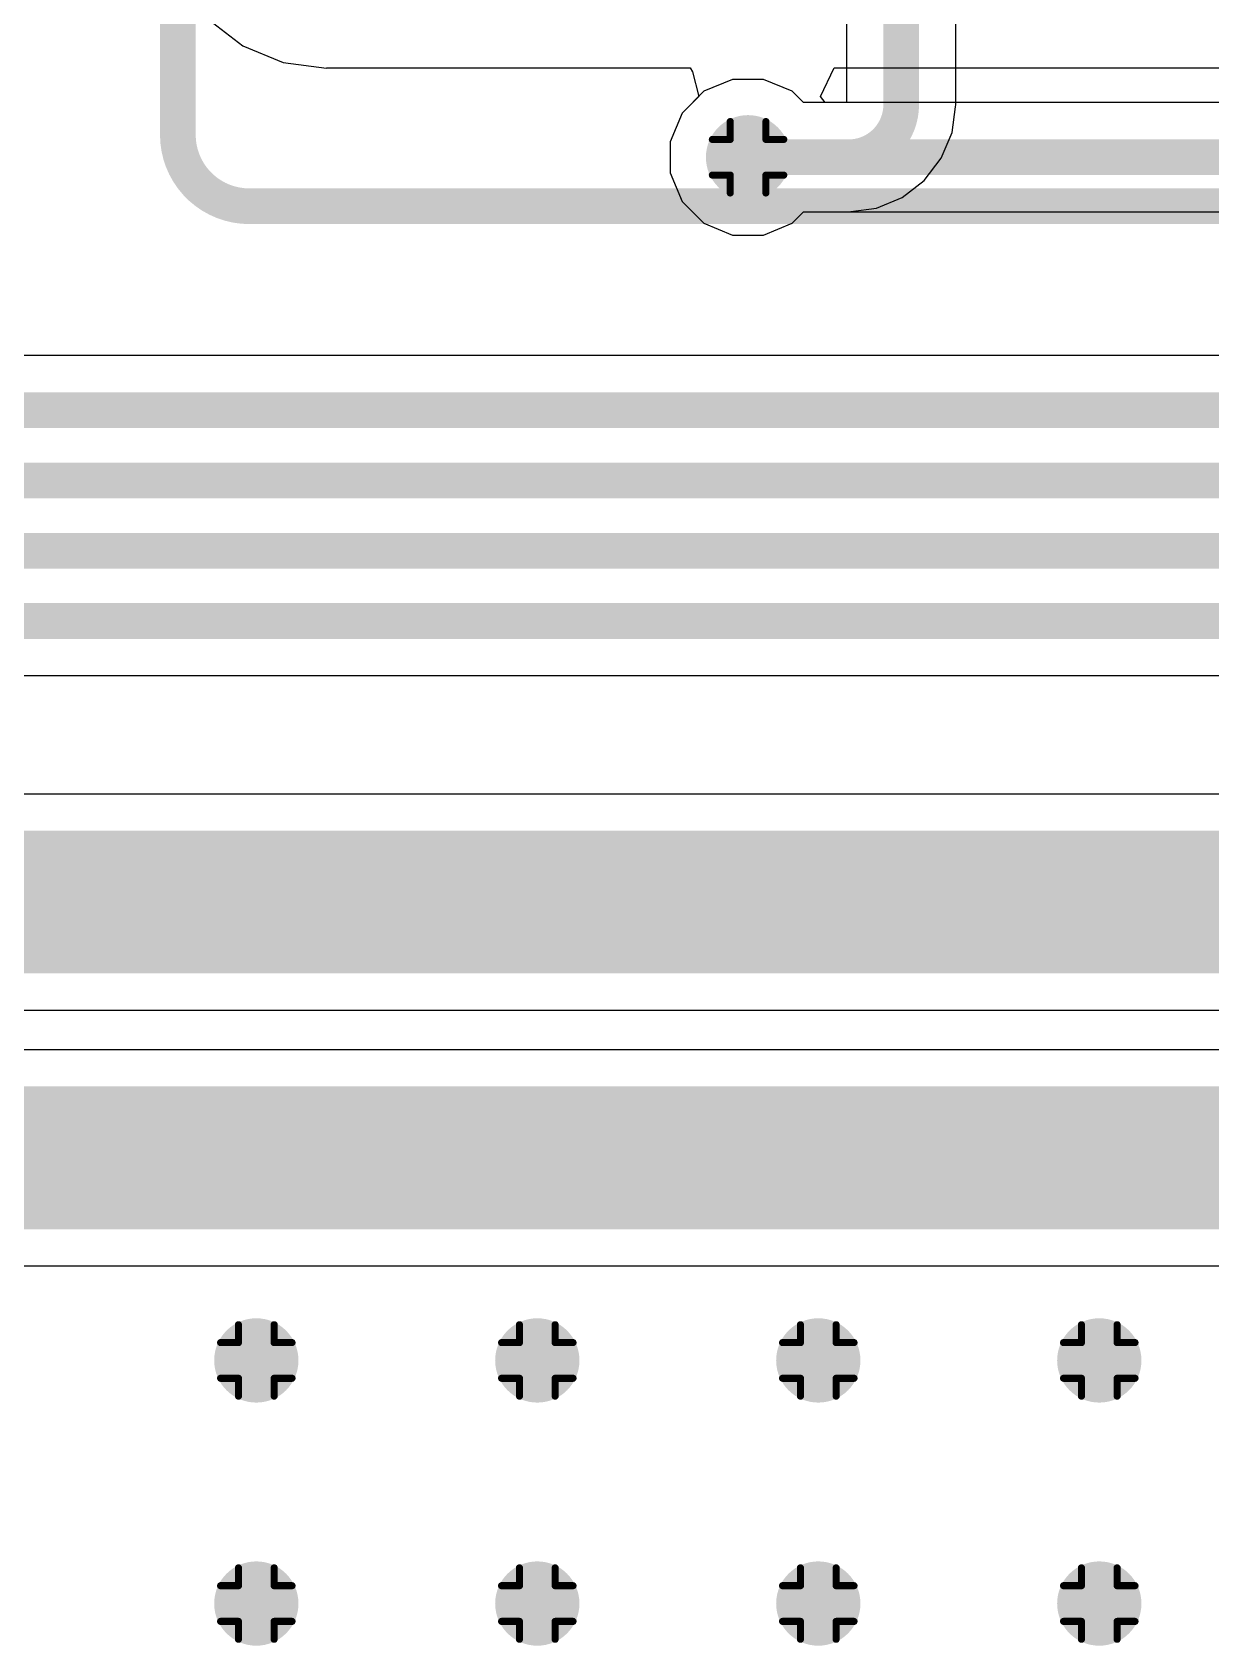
# Model space of a CAD drawing. Header units: inches. Extents: x -0.1 to 10.2, y 0 to 6.5.
# Drawn here: x 3.1065 to 3.4367, y 3.0003 to 3.4523 of the extents above; entities that cross this region are included whole.
import ezdxf

# ---------------------------------------------------------------- set-up
doc = ezdxf.new("R2010")
doc.units = ezdxf.units.IN
doc.header["$MEASUREMENT"] = 0
for name, color, linetype in [('Bottom Layer', 5, 'Continuous'), ('Drill Drawing', 1, 'Continuous'), ('Top Layer', 1, 'Continuous'), ('Top Overlay', 2, 'Continuous'), ('Via Holes', 16, 'Continuous')]:
    doc.layers.add(name, color=color, linetype=linetype)

msp = doc.modelspace()

# ---------------------------------------------------------------- hatches: boundary and pattern name
at = {"layer": 'Bottom Layer'}
h = msp.add_hatch(color=5, dxfattribs=at)
edge = h.paths.add_edge_path()
edge.add_arc((3.30709, 3.41732), 0.01181, 0, 360)
h = msp.add_hatch(color=5, dxfattribs=at)
edge = h.paths.add_edge_path()
edge.add_arc((3.16929, 3.08024), 0.01181, 0, 360)
h = msp.add_hatch(color=5, dxfattribs=at)
edge = h.paths.add_edge_path()
edge.add_arc((3.24803, 3.08024), 0.01181, 0, 360)
h = msp.add_hatch(color=5, dxfattribs=at)
edge = h.paths.add_edge_path()
edge.add_arc((3.32677, 3.08024), 0.01181, 0, 360)
h = msp.add_hatch(color=5, dxfattribs=at)
edge = h.paths.add_edge_path()
edge.add_arc((3.40551, 3.08024), 0.01181, 0, 360)
h = msp.add_hatch(color=5, dxfattribs=at)
edge = h.paths.add_edge_path()
edge.add_arc((3.16929, 3.01213), 0.01181, 0, 360)
h = msp.add_hatch(color=5, dxfattribs=at)
edge = h.paths.add_edge_path()
edge.add_arc((3.24803, 3.01213), 0.01181, 0, 360)
h = msp.add_hatch(color=5, dxfattribs=at)
edge = h.paths.add_edge_path()
edge.add_arc((3.32677, 3.01213), 0.01181, 0, 360)
h = msp.add_hatch(color=5, dxfattribs=at)
edge = h.paths.add_edge_path()
edge.add_arc((3.40551, 3.01213), 0.01181, 0, 360)
at = {"layer": 'Top Layer'}
h = msp.add_hatch(color=1, dxfattribs=at)
edge = h.paths.add_edge_path()
edge.add_arc((3.30709, 3.41732), 0.01181, 0, 360)
h = msp.add_hatch(color=1, dxfattribs=at)
edge = h.paths.add_edge_path()
edge.add_arc((3.16929, 3.08024), 0.01181, 0, 360)
h = msp.add_hatch(color=1, dxfattribs=at)
edge = h.paths.add_edge_path()
edge.add_arc((3.24803, 3.08024), 0.01181, 0, 360)
h = msp.add_hatch(color=1, dxfattribs=at)
edge = h.paths.add_edge_path()
edge.add_arc((3.32677, 3.08024), 0.01181, 0, 360)
h = msp.add_hatch(color=1, dxfattribs=at)
edge = h.paths.add_edge_path()
edge.add_arc((3.40551, 3.08024), 0.01181, 0, 360)
h = msp.add_hatch(color=1, dxfattribs=at)
edge = h.paths.add_edge_path()
edge.add_arc((3.16929, 3.01213), 0.01181, 0, 360)
h = msp.add_hatch(color=1, dxfattribs=at)
edge = h.paths.add_edge_path()
edge.add_arc((3.24803, 3.01213), 0.01181, 0, 360)
h = msp.add_hatch(color=1, dxfattribs=at)
edge = h.paths.add_edge_path()
edge.add_arc((3.32677, 3.01213), 0.01181, 0, 360)
h = msp.add_hatch(color=1, dxfattribs=at)
edge = h.paths.add_edge_path()
edge.add_arc((3.40551, 3.01213), 0.01181, 0, 360)
at = {"layer": 'Via Holes'}
h = msp.add_hatch(color=7, dxfattribs=at)
edge = h.paths.add_edge_path()
edge.add_arc((3.30709, 3.41732), 0.00591, 0, 360)
h = msp.add_hatch(color=7, dxfattribs=at)
edge = h.paths.add_edge_path()
edge.add_arc((3.16929, 3.08024), 0.00591, 0, 360)
h = msp.add_hatch(color=7, dxfattribs=at)
edge = h.paths.add_edge_path()
edge.add_arc((3.24803, 3.08024), 0.00591, 0, 360)
h = msp.add_hatch(color=7, dxfattribs=at)
edge = h.paths.add_edge_path()
edge.add_arc((3.32677, 3.08024), 0.00591, 0, 360)
h = msp.add_hatch(color=7, dxfattribs=at)
edge = h.paths.add_edge_path()
edge.add_arc((3.40551, 3.08024), 0.00591, 0, 360)
h = msp.add_hatch(color=7, dxfattribs=at)
edge = h.paths.add_edge_path()
edge.add_arc((3.16929, 3.01213), 0.00591, 0, 360)
h = msp.add_hatch(color=7, dxfattribs=at)
edge = h.paths.add_edge_path()
edge.add_arc((3.24803, 3.01213), 0.00591, 0, 360)
h = msp.add_hatch(color=7, dxfattribs=at)
edge = h.paths.add_edge_path()
edge.add_arc((3.32677, 3.01213), 0.00591, 0, 360)
h = msp.add_hatch(color=7, dxfattribs=at)
edge = h.paths.add_edge_path()
edge.add_arc((3.40551, 3.01213), 0.00591, 0, 360)

# ---------------------------------------------------------------- linework, layer by layer
at = {"layer": 'Bottom Layer'}
for p, q in [((3.36529, 3.43203), (3.36529, 3.7328)), ((3.33471, 3.48878), (3.33471, 3.43265)), ((3.29473, 3.43581), (3.2886, 3.42968)), ((3.30275, 3.43913), (3.29473, 3.43581)), ((3.31142, 3.43913), (3.30275, 3.43913)), ((3.31944, 3.43581), (3.31142, 3.43913)), ((3.32264, 3.43262), (3.31944, 3.43581)), ((3.33468, 3.43262), (3.32264, 3.43262)), ((3.33469, 3.43264), (3.33468, 3.43262)), ((3.33471, 3.43265), (3.33469, 3.43264)), ((3.36424, 3.42428), (3.36518, 3.43147)), ((3.36518, 3.43147), (3.36529, 3.43203)), ((3.2886, 3.42968), (3.28528, 3.42166)), ((3.36124, 3.41705), (3.36424, 3.42428)), ((3.28528, 3.42166), (3.28528, 3.41298)), ((3.28528, 3.41298), (3.2886, 3.40497)), ((3.35648, 3.41084), (3.36124, 3.41705)), ((3.35027, 3.40608), (3.35648, 3.41084)), ((3.2886, 3.40497), (3.29473, 3.39883)), ((3.34305, 3.40309), (3.35027, 3.40608)), ((3.31944, 3.39883), (3.32264, 3.40203)), ((3.32264, 3.40203), (3.33529, 3.40203)), ((3.33529, 3.40203), (3.33585, 3.40214)), ((3.33585, 3.40214), (3.34305, 3.40309)), ((3.29473, 3.39883), (3.30275, 3.39551)), ((3.30275, 3.39551), (3.31142, 3.39551)), ((3.31142, 3.39551), (3.31944, 3.39883)), ((4.25039, 3.23892), (2.97635, 3.23892)), ((2.97635, 3.1784), (4.25039, 3.1784)), ((4.54456, 3.16726), (1.15923, 3.16726)), ((1.15923, 3.10674), (4.54456, 3.10674))]:
    msp.add_line(p, q, dxfattribs=at)
for points in [[(3.35, 3.43203, 0.01, 0.01, 0), (3.35, 3.7328, 0.01, 0.01, 0)], [(3.35, 3.43203, 0.01, 0.01, -0.414214), (3.33529, 3.41732, 0.01, 0.01, 0)], [(3.30709, 3.41732, 0.01, 0.01, 0), (3.33529, 3.41732, 0.01, 0.01, 0)], [(3.0615, 3.20866, 0.04, 0.04, 0), (4.00638, 3.20866, 0.04, 0.04, 0)], [(1.15923, 3.137, 0.04, 0.04, 0), (4.54456, 3.137, 0.04, 0.04, 0)]]:
    msp.add_lwpolyline(points, format="xyseb", dxfattribs=at)
for points in [[(3.3475, 3.43203, 0.005, 0.005, 1), (3.3525, 3.43203, 0.005, 0.005, 1)], [(3.3475, 3.43203, 0.005, 0.005, 1), (3.3525, 3.43203, 0.005, 0.005, 1)], [(3.30459, 3.41732, 0.005, 0.005, 1), (3.30959, 3.41732, 0.005, 0.005, 1)], [(3.33279, 3.41732, 0.005, 0.005, 1), (3.33779, 3.41732, 0.005, 0.005, 1)], [(3.33279, 3.41732, 0.005, 0.005, 1), (3.33779, 3.41732, 0.005, 0.005, 1)]]:
    msp.add_lwpolyline(points, format="xyseb", close=True, dxfattribs=at)
at = {"layer": 'Drill Drawing'}
for points in [[(3.30209, 3.42232, 0.002, 0.002, 0), (3.30209, 3.42732, 0.002, 0.002, 0)], [(3.30209, 3.42732, 0.002, 0.002, 0), (3.31209, 3.42732, 0.002, 0.002, 0)], [(3.31209, 3.42232, 0.002, 0.002, 0), (3.31209, 3.42732, 0.002, 0.002, 0)], [(3.29709, 3.41232, 0.002, 0.002, 0), (3.29709, 3.42232, 0.002, 0.002, 0)], [(3.29709, 3.42232, 0.002, 0.002, 0), (3.30209, 3.42232, 0.002, 0.002, 0)], [(3.31209, 3.42232, 0.002, 0.002, 0), (3.31709, 3.42232, 0.002, 0.002, 0)], [(3.31709, 3.41232, 0.002, 0.002, 0), (3.31709, 3.42232, 0.002, 0.002, 0)], [(3.29709, 3.41232, 0.002, 0.002, 0), (3.30209, 3.41232, 0.002, 0.002, 0)], [(3.30209, 3.40732, 0.002, 0.002, 0), (3.30209, 3.41232, 0.002, 0.002, 0)], [(3.31209, 3.41232, 0.002, 0.002, 0), (3.31709, 3.41232, 0.002, 0.002, 0)], [(3.31209, 3.40732, 0.002, 0.002, 0), (3.31209, 3.41232, 0.002, 0.002, 0)], [(3.30209, 3.40732, 0.002, 0.002, 0), (3.31209, 3.40732, 0.002, 0.002, 0)], [(3.16429, 3.08524, 0.002, 0.002, 0), (3.16429, 3.09024, 0.002, 0.002, 0)], [(3.16429, 3.09024, 0.002, 0.002, 0), (3.17429, 3.09024, 0.002, 0.002, 0)], [(3.17429, 3.08524, 0.002, 0.002, 0), (3.17429, 3.09024, 0.002, 0.002, 0)], [(3.24303, 3.08524, 0.002, 0.002, 0), (3.24303, 3.09024, 0.002, 0.002, 0)], [(3.24303, 3.09024, 0.002, 0.002, 0), (3.25303, 3.09024, 0.002, 0.002, 0)], [(3.25303, 3.08524, 0.002, 0.002, 0), (3.25303, 3.09024, 0.002, 0.002, 0)], [(3.32177, 3.08524, 0.002, 0.002, 0), (3.32177, 3.09024, 0.002, 0.002, 0)], [(3.32177, 3.09024, 0.002, 0.002, 0), (3.33177, 3.09024, 0.002, 0.002, 0)], [(3.33177, 3.08524, 0.002, 0.002, 0), (3.33177, 3.09024, 0.002, 0.002, 0)], [(3.40051, 3.08524, 0.002, 0.002, 0), (3.40051, 3.09024, 0.002, 0.002, 0)], [(3.40051, 3.09024, 0.002, 0.002, 0), (3.41051, 3.09024, 0.002, 0.002, 0)], [(3.41051, 3.08524, 0.002, 0.002, 0), (3.41051, 3.09024, 0.002, 0.002, 0)], [(3.15929, 3.07524, 0.002, 0.002, 0), (3.15929, 3.08524, 0.002, 0.002, 0)], [(3.15929, 3.08524, 0.002, 0.002, 0), (3.16429, 3.08524, 0.002, 0.002, 0)], [(3.17429, 3.08524, 0.002, 0.002, 0), (3.17929, 3.08524, 0.002, 0.002, 0)], [(3.17929, 3.07524, 0.002, 0.002, 0), (3.17929, 3.08524, 0.002, 0.002, 0)], [(3.23803, 3.07524, 0.002, 0.002, 0), (3.23803, 3.08524, 0.002, 0.002, 0)], [(3.23803, 3.08524, 0.002, 0.002, 0), (3.24303, 3.08524, 0.002, 0.002, 0)], [(3.25303, 3.08524, 0.002, 0.002, 0), (3.25803, 3.08524, 0.002, 0.002, 0)], [(3.25803, 3.07524, 0.002, 0.002, 0), (3.25803, 3.08524, 0.002, 0.002, 0)], [(3.31677, 3.07524, 0.002, 0.002, 0), (3.31677, 3.08524, 0.002, 0.002, 0)], [(3.31677, 3.08524, 0.002, 0.002, 0), (3.32177, 3.08524, 0.002, 0.002, 0)], [(3.33177, 3.08524, 0.002, 0.002, 0), (3.33677, 3.08524, 0.002, 0.002, 0)], [(3.33677, 3.07524, 0.002, 0.002, 0), (3.33677, 3.08524, 0.002, 0.002, 0)], [(3.39551, 3.07524, 0.002, 0.002, 0), (3.39551, 3.08524, 0.002, 0.002, 0)], [(3.39551, 3.08524, 0.002, 0.002, 0), (3.40051, 3.08524, 0.002, 0.002, 0)], [(3.41051, 3.08524, 0.002, 0.002, 0), (3.41551, 3.08524, 0.002, 0.002, 0)], [(3.41551, 3.07524, 0.002, 0.002, 0), (3.41551, 3.08524, 0.002, 0.002, 0)], [(3.15929, 3.07524, 0.002, 0.002, 0), (3.16429, 3.07524, 0.002, 0.002, 0)], [(3.16429, 3.07024, 0.002, 0.002, 0), (3.16429, 3.07524, 0.002, 0.002, 0)], [(3.17429, 3.07524, 0.002, 0.002, 0), (3.17929, 3.07524, 0.002, 0.002, 0)], [(3.17429, 3.07024, 0.002, 0.002, 0), (3.17429, 3.07524, 0.002, 0.002, 0)], [(3.23803, 3.07524, 0.002, 0.002, 0), (3.24303, 3.07524, 0.002, 0.002, 0)], [(3.24303, 3.07024, 0.002, 0.002, 0), (3.24303, 3.07524, 0.002, 0.002, 0)], [(3.25303, 3.07524, 0.002, 0.002, 0), (3.25803, 3.07524, 0.002, 0.002, 0)], [(3.25303, 3.07024, 0.002, 0.002, 0), (3.25303, 3.07524, 0.002, 0.002, 0)], [(3.31677, 3.07524, 0.002, 0.002, 0), (3.32177, 3.07524, 0.002, 0.002, 0)], [(3.32177, 3.07024, 0.002, 0.002, 0), (3.32177, 3.07524, 0.002, 0.002, 0)], [(3.33177, 3.07524, 0.002, 0.002, 0), (3.33677, 3.07524, 0.002, 0.002, 0)], [(3.33177, 3.07024, 0.002, 0.002, 0), (3.33177, 3.07524, 0.002, 0.002, 0)], [(3.39551, 3.07524, 0.002, 0.002, 0), (3.40051, 3.07524, 0.002, 0.002, 0)], [(3.40051, 3.07024, 0.002, 0.002, 0), (3.40051, 3.07524, 0.002, 0.002, 0)], [(3.41051, 3.07524, 0.002, 0.002, 0), (3.41551, 3.07524, 0.002, 0.002, 0)], [(3.41051, 3.07024, 0.002, 0.002, 0), (3.41051, 3.07524, 0.002, 0.002, 0)], [(3.16429, 3.07024, 0.002, 0.002, 0), (3.17429, 3.07024, 0.002, 0.002, 0)], [(3.24303, 3.07024, 0.002, 0.002, 0), (3.25303, 3.07024, 0.002, 0.002, 0)], [(3.32177, 3.07024, 0.002, 0.002, 0), (3.33177, 3.07024, 0.002, 0.002, 0)], [(3.40051, 3.07024, 0.002, 0.002, 0), (3.41051, 3.07024, 0.002, 0.002, 0)], [(3.16429, 3.01713, 0.002, 0.002, 0), (3.16429, 3.02213, 0.002, 0.002, 0)], [(3.16429, 3.02213, 0.002, 0.002, 0), (3.17429, 3.02213, 0.002, 0.002, 0)], [(3.17429, 3.01713, 0.002, 0.002, 0), (3.17429, 3.02213, 0.002, 0.002, 0)], [(3.24303, 3.01713, 0.002, 0.002, 0), (3.24303, 3.02213, 0.002, 0.002, 0)], [(3.24303, 3.02213, 0.002, 0.002, 0), (3.25303, 3.02213, 0.002, 0.002, 0)], [(3.25303, 3.01713, 0.002, 0.002, 0), (3.25303, 3.02213, 0.002, 0.002, 0)], [(3.32177, 3.01713, 0.002, 0.002, 0), (3.32177, 3.02213, 0.002, 0.002, 0)], [(3.32177, 3.02213, 0.002, 0.002, 0), (3.33177, 3.02213, 0.002, 0.002, 0)], [(3.33177, 3.01713, 0.002, 0.002, 0), (3.33177, 3.02213, 0.002, 0.002, 0)], [(3.40051, 3.01713, 0.002, 0.002, 0), (3.40051, 3.02213, 0.002, 0.002, 0)], [(3.40051, 3.02213, 0.002, 0.002, 0), (3.41051, 3.02213, 0.002, 0.002, 0)], [(3.41051, 3.01713, 0.002, 0.002, 0), (3.41051, 3.02213, 0.002, 0.002, 0)], [(3.15929, 3.00713, 0.002, 0.002, 0), (3.15929, 3.01713, 0.002, 0.002, 0)], [(3.15929, 3.01713, 0.002, 0.002, 0), (3.16429, 3.01713, 0.002, 0.002, 0)], [(3.17429, 3.01713, 0.002, 0.002, 0), (3.17929, 3.01713, 0.002, 0.002, 0)], [(3.17929, 3.00713, 0.002, 0.002, 0), (3.17929, 3.01713, 0.002, 0.002, 0)], [(3.23803, 3.00713, 0.002, 0.002, 0), (3.23803, 3.01713, 0.002, 0.002, 0)], [(3.23803, 3.01713, 0.002, 0.002, 0), (3.24303, 3.01713, 0.002, 0.002, 0)], [(3.25303, 3.01713, 0.002, 0.002, 0), (3.25803, 3.01713, 0.002, 0.002, 0)], [(3.25803, 3.00713, 0.002, 0.002, 0), (3.25803, 3.01713, 0.002, 0.002, 0)], [(3.31677, 3.00713, 0.002, 0.002, 0), (3.31677, 3.01713, 0.002, 0.002, 0)], [(3.31677, 3.01713, 0.002, 0.002, 0), (3.32177, 3.01713, 0.002, 0.002, 0)], [(3.33177, 3.01713, 0.002, 0.002, 0), (3.33677, 3.01713, 0.002, 0.002, 0)], [(3.33677, 3.00713, 0.002, 0.002, 0), (3.33677, 3.01713, 0.002, 0.002, 0)], [(3.39551, 3.00713, 0.002, 0.002, 0), (3.39551, 3.01713, 0.002, 0.002, 0)], [(3.39551, 3.01713, 0.002, 0.002, 0), (3.40051, 3.01713, 0.002, 0.002, 0)], [(3.41051, 3.01713, 0.002, 0.002, 0), (3.41551, 3.01713, 0.002, 0.002, 0)], [(3.41551, 3.00713, 0.002, 0.002, 0), (3.41551, 3.01713, 0.002, 0.002, 0)], [(3.15929, 3.00713, 0.002, 0.002, 0), (3.16429, 3.00713, 0.002, 0.002, 0)], [(3.16429, 3.00213, 0.002, 0.002, 0), (3.16429, 3.00713, 0.002, 0.002, 0)], [(3.17429, 3.00713, 0.002, 0.002, 0), (3.17929, 3.00713, 0.002, 0.002, 0)], [(3.17429, 3.00213, 0.002, 0.002, 0), (3.17429, 3.00713, 0.002, 0.002, 0)], [(3.23803, 3.00713, 0.002, 0.002, 0), (3.24303, 3.00713, 0.002, 0.002, 0)], [(3.24303, 3.00213, 0.002, 0.002, 0), (3.24303, 3.00713, 0.002, 0.002, 0)], [(3.25303, 3.00713, 0.002, 0.002, 0), (3.25803, 3.00713, 0.002, 0.002, 0)], [(3.25303, 3.00213, 0.002, 0.002, 0), (3.25303, 3.00713, 0.002, 0.002, 0)], [(3.31677, 3.00713, 0.002, 0.002, 0), (3.32177, 3.00713, 0.002, 0.002, 0)], [(3.32177, 3.00213, 0.002, 0.002, 0), (3.32177, 3.00713, 0.002, 0.002, 0)], [(3.33177, 3.00713, 0.002, 0.002, 0), (3.33677, 3.00713, 0.002, 0.002, 0)], [(3.33177, 3.00213, 0.002, 0.002, 0), (3.33177, 3.00713, 0.002, 0.002, 0)], [(3.39551, 3.00713, 0.002, 0.002, 0), (3.40051, 3.00713, 0.002, 0.002, 0)], [(3.40051, 3.00213, 0.002, 0.002, 0), (3.40051, 3.00713, 0.002, 0.002, 0)], [(3.41051, 3.00713, 0.002, 0.002, 0), (3.41551, 3.00713, 0.002, 0.002, 0)], [(3.41051, 3.00213, 0.002, 0.002, 0), (3.41051, 3.00713, 0.002, 0.002, 0)], [(3.16429, 3.00213, 0.002, 0.002, 0), (3.17429, 3.00213, 0.002, 0.002, 0)], [(3.24303, 3.00213, 0.002, 0.002, 0), (3.25303, 3.00213, 0.002, 0.002, 0)], [(3.32177, 3.00213, 0.002, 0.002, 0), (3.33177, 3.00213, 0.002, 0.002, 0)], [(3.40051, 3.00213, 0.002, 0.002, 0), (3.41051, 3.00213, 0.002, 0.002, 0)]]:
    msp.add_lwpolyline(points, format="xyseb", dxfattribs=at)
for points in [[(3.30159, 3.42732, 0.001, 0.001, 1), (3.30259, 3.42732, 0.001, 0.001, 1)], [(3.30159, 3.42732, 0.001, 0.001, 1), (3.30259, 3.42732, 0.001, 0.001, 1)], [(3.31159, 3.42732, 0.001, 0.001, 1), (3.31259, 3.42732, 0.001, 0.001, 1)], [(3.31159, 3.42732, 0.001, 0.001, 1), (3.31259, 3.42732, 0.001, 0.001, 1)], [(3.29659, 3.42232, 0.001, 0.001, 1), (3.29759, 3.42232, 0.001, 0.001, 1)], [(3.29659, 3.42232, 0.001, 0.001, 1), (3.29759, 3.42232, 0.001, 0.001, 1)], [(3.30159, 3.42232, 0.001, 0.001, 1), (3.30259, 3.42232, 0.001, 0.001, 1)], [(3.30159, 3.42232, 0.001, 0.001, 1), (3.30259, 3.42232, 0.001, 0.001, 1)], [(3.31159, 3.42232, 0.001, 0.001, 1), (3.31259, 3.42232, 0.001, 0.001, 1)], [(3.31159, 3.42232, 0.001, 0.001, 1), (3.31259, 3.42232, 0.001, 0.001, 1)], [(3.31659, 3.42232, 0.001, 0.001, 1), (3.31759, 3.42232, 0.001, 0.001, 1)], [(3.31659, 3.42232, 0.001, 0.001, 1), (3.31759, 3.42232, 0.001, 0.001, 1)], [(3.29659, 3.41232, 0.001, 0.001, 1), (3.29759, 3.41232, 0.001, 0.001, 1)], [(3.29659, 3.41232, 0.001, 0.001, 1), (3.29759, 3.41232, 0.001, 0.001, 1)], [(3.30159, 3.41232, 0.001, 0.001, 1), (3.30259, 3.41232, 0.001, 0.001, 1)], [(3.30159, 3.41232, 0.001, 0.001, 1), (3.30259, 3.41232, 0.001, 0.001, 1)], [(3.31159, 3.41232, 0.001, 0.001, 1), (3.31259, 3.41232, 0.001, 0.001, 1)], [(3.31159, 3.41232, 0.001, 0.001, 1), (3.31259, 3.41232, 0.001, 0.001, 1)], [(3.31659, 3.41232, 0.001, 0.001, 1), (3.31759, 3.41232, 0.001, 0.001, 1)], [(3.31659, 3.41232, 0.001, 0.001, 1), (3.31759, 3.41232, 0.001, 0.001, 1)], [(3.30159, 3.40732, 0.001, 0.001, 1), (3.30259, 3.40732, 0.001, 0.001, 1)], [(3.30159, 3.40732, 0.001, 0.001, 1), (3.30259, 3.40732, 0.001, 0.001, 1)], [(3.31159, 3.40732, 0.001, 0.001, 1), (3.31259, 3.40732, 0.001, 0.001, 1)], [(3.31159, 3.40732, 0.001, 0.001, 1), (3.31259, 3.40732, 0.001, 0.001, 1)], [(3.16379, 3.09024, 0.001, 0.001, 1), (3.16479, 3.09024, 0.001, 0.001, 1)], [(3.16379, 3.09024, 0.001, 0.001, 1), (3.16479, 3.09024, 0.001, 0.001, 1)], [(3.17379, 3.09024, 0.001, 0.001, 1), (3.17479, 3.09024, 0.001, 0.001, 1)], [(3.17379, 3.09024, 0.001, 0.001, 1), (3.17479, 3.09024, 0.001, 0.001, 1)], [(3.24253, 3.09024, 0.001, 0.001, 1), (3.24353, 3.09024, 0.001, 0.001, 1)], [(3.24253, 3.09024, 0.001, 0.001, 1), (3.24353, 3.09024, 0.001, 0.001, 1)], [(3.25253, 3.09024, 0.001, 0.001, 1), (3.25353, 3.09024, 0.001, 0.001, 1)], [(3.25253, 3.09024, 0.001, 0.001, 1), (3.25353, 3.09024, 0.001, 0.001, 1)], [(3.32127, 3.09024, 0.001, 0.001, 1), (3.32227, 3.09024, 0.001, 0.001, 1)], [(3.32127, 3.09024, 0.001, 0.001, 1), (3.32227, 3.09024, 0.001, 0.001, 1)], [(3.33127, 3.09024, 0.001, 0.001, 1), (3.33227, 3.09024, 0.001, 0.001, 1)], [(3.33127, 3.09024, 0.001, 0.001, 1), (3.33227, 3.09024, 0.001, 0.001, 1)], [(3.40001, 3.09024, 0.001, 0.001, 1), (3.40101, 3.09024, 0.001, 0.001, 1)], [(3.40001, 3.09024, 0.001, 0.001, 1), (3.40101, 3.09024, 0.001, 0.001, 1)], [(3.41001, 3.09024, 0.001, 0.001, 1), (3.41101, 3.09024, 0.001, 0.001, 1)], [(3.41001, 3.09024, 0.001, 0.001, 1), (3.41101, 3.09024, 0.001, 0.001, 1)], [(3.15879, 3.08524, 0.001, 0.001, 1), (3.15979, 3.08524, 0.001, 0.001, 1)], [(3.15879, 3.08524, 0.001, 0.001, 1), (3.15979, 3.08524, 0.001, 0.001, 1)], [(3.16379, 3.08524, 0.001, 0.001, 1), (3.16479, 3.08524, 0.001, 0.001, 1)], [(3.16379, 3.08524, 0.001, 0.001, 1), (3.16479, 3.08524, 0.001, 0.001, 1)], [(3.17379, 3.08524, 0.001, 0.001, 1), (3.17479, 3.08524, 0.001, 0.001, 1)], [(3.17379, 3.08524, 0.001, 0.001, 1), (3.17479, 3.08524, 0.001, 0.001, 1)], [(3.17879, 3.08524, 0.001, 0.001, 1), (3.17979, 3.08524, 0.001, 0.001, 1)], [(3.17879, 3.08524, 0.001, 0.001, 1), (3.17979, 3.08524, 0.001, 0.001, 1)], [(3.23753, 3.08524, 0.001, 0.001, 1), (3.23853, 3.08524, 0.001, 0.001, 1)], [(3.23753, 3.08524, 0.001, 0.001, 1), (3.23853, 3.08524, 0.001, 0.001, 1)], [(3.24253, 3.08524, 0.001, 0.001, 1), (3.24353, 3.08524, 0.001, 0.001, 1)], [(3.24253, 3.08524, 0.001, 0.001, 1), (3.24353, 3.08524, 0.001, 0.001, 1)], [(3.25253, 3.08524, 0.001, 0.001, 1), (3.25353, 3.08524, 0.001, 0.001, 1)], [(3.25253, 3.08524, 0.001, 0.001, 1), (3.25353, 3.08524, 0.001, 0.001, 1)], [(3.25753, 3.08524, 0.001, 0.001, 1), (3.25853, 3.08524, 0.001, 0.001, 1)], [(3.25753, 3.08524, 0.001, 0.001, 1), (3.25853, 3.08524, 0.001, 0.001, 1)], [(3.31627, 3.08524, 0.001, 0.001, 1), (3.31727, 3.08524, 0.001, 0.001, 1)], [(3.31627, 3.08524, 0.001, 0.001, 1), (3.31727, 3.08524, 0.001, 0.001, 1)], [(3.32127, 3.08524, 0.001, 0.001, 1), (3.32227, 3.08524, 0.001, 0.001, 1)], [(3.32127, 3.08524, 0.001, 0.001, 1), (3.32227, 3.08524, 0.001, 0.001, 1)], [(3.33127, 3.08524, 0.001, 0.001, 1), (3.33227, 3.08524, 0.001, 0.001, 1)], [(3.33127, 3.08524, 0.001, 0.001, 1), (3.33227, 3.08524, 0.001, 0.001, 1)], [(3.33627, 3.08524, 0.001, 0.001, 1), (3.33727, 3.08524, 0.001, 0.001, 1)], [(3.33627, 3.08524, 0.001, 0.001, 1), (3.33727, 3.08524, 0.001, 0.001, 1)], [(3.39501, 3.08524, 0.001, 0.001, 1), (3.39601, 3.08524, 0.001, 0.001, 1)], [(3.39501, 3.08524, 0.001, 0.001, 1), (3.39601, 3.08524, 0.001, 0.001, 1)], [(3.40001, 3.08524, 0.001, 0.001, 1), (3.40101, 3.08524, 0.001, 0.001, 1)], [(3.40001, 3.08524, 0.001, 0.001, 1), (3.40101, 3.08524, 0.001, 0.001, 1)], [(3.41001, 3.08524, 0.001, 0.001, 1), (3.41101, 3.08524, 0.001, 0.001, 1)], [(3.41001, 3.08524, 0.001, 0.001, 1), (3.41101, 3.08524, 0.001, 0.001, 1)], [(3.41501, 3.08524, 0.001, 0.001, 1), (3.41601, 3.08524, 0.001, 0.001, 1)], [(3.41501, 3.08524, 0.001, 0.001, 1), (3.41601, 3.08524, 0.001, 0.001, 1)], [(3.15879, 3.07524, 0.001, 0.001, 1), (3.15979, 3.07524, 0.001, 0.001, 1)], [(3.15879, 3.07524, 0.001, 0.001, 1), (3.15979, 3.07524, 0.001, 0.001, 1)], [(3.16379, 3.07524, 0.001, 0.001, 1), (3.16479, 3.07524, 0.001, 0.001, 1)], [(3.16379, 3.07524, 0.001, 0.001, 1), (3.16479, 3.07524, 0.001, 0.001, 1)], [(3.17379, 3.07524, 0.001, 0.001, 1), (3.17479, 3.07524, 0.001, 0.001, 1)], [(3.17379, 3.07524, 0.001, 0.001, 1), (3.17479, 3.07524, 0.001, 0.001, 1)], [(3.17879, 3.07524, 0.001, 0.001, 1), (3.17979, 3.07524, 0.001, 0.001, 1)], [(3.17879, 3.07524, 0.001, 0.001, 1), (3.17979, 3.07524, 0.001, 0.001, 1)], [(3.23753, 3.07524, 0.001, 0.001, 1), (3.23853, 3.07524, 0.001, 0.001, 1)], [(3.23753, 3.07524, 0.001, 0.001, 1), (3.23853, 3.07524, 0.001, 0.001, 1)], [(3.24253, 3.07524, 0.001, 0.001, 1), (3.24353, 3.07524, 0.001, 0.001, 1)], [(3.24253, 3.07524, 0.001, 0.001, 1), (3.24353, 3.07524, 0.001, 0.001, 1)], [(3.25253, 3.07524, 0.001, 0.001, 1), (3.25353, 3.07524, 0.001, 0.001, 1)], [(3.25253, 3.07524, 0.001, 0.001, 1), (3.25353, 3.07524, 0.001, 0.001, 1)], [(3.25753, 3.07524, 0.001, 0.001, 1), (3.25853, 3.07524, 0.001, 0.001, 1)], [(3.25753, 3.07524, 0.001, 0.001, 1), (3.25853, 3.07524, 0.001, 0.001, 1)], [(3.31627, 3.07524, 0.001, 0.001, 1), (3.31727, 3.07524, 0.001, 0.001, 1)], [(3.31627, 3.07524, 0.001, 0.001, 1), (3.31727, 3.07524, 0.001, 0.001, 1)], [(3.32127, 3.07524, 0.001, 0.001, 1), (3.32227, 3.07524, 0.001, 0.001, 1)], [(3.32127, 3.07524, 0.001, 0.001, 1), (3.32227, 3.07524, 0.001, 0.001, 1)], [(3.33127, 3.07524, 0.001, 0.001, 1), (3.33227, 3.07524, 0.001, 0.001, 1)], [(3.33127, 3.07524, 0.001, 0.001, 1), (3.33227, 3.07524, 0.001, 0.001, 1)], [(3.33627, 3.07524, 0.001, 0.001, 1), (3.33727, 3.07524, 0.001, 0.001, 1)], [(3.33627, 3.07524, 0.001, 0.001, 1), (3.33727, 3.07524, 0.001, 0.001, 1)], [(3.39501, 3.07524, 0.001, 0.001, 1), (3.39601, 3.07524, 0.001, 0.001, 1)], [(3.39501, 3.07524, 0.001, 0.001, 1), (3.39601, 3.07524, 0.001, 0.001, 1)], [(3.40001, 3.07524, 0.001, 0.001, 1), (3.40101, 3.07524, 0.001, 0.001, 1)], [(3.40001, 3.07524, 0.001, 0.001, 1), (3.40101, 3.07524, 0.001, 0.001, 1)], [(3.41001, 3.07524, 0.001, 0.001, 1), (3.41101, 3.07524, 0.001, 0.001, 1)], [(3.41001, 3.07524, 0.001, 0.001, 1), (3.41101, 3.07524, 0.001, 0.001, 1)], [(3.41501, 3.07524, 0.001, 0.001, 1), (3.41601, 3.07524, 0.001, 0.001, 1)], [(3.41501, 3.07524, 0.001, 0.001, 1), (3.41601, 3.07524, 0.001, 0.001, 1)], [(3.16379, 3.07024, 0.001, 0.001, 1), (3.16479, 3.07024, 0.001, 0.001, 1)], [(3.16379, 3.07024, 0.001, 0.001, 1), (3.16479, 3.07024, 0.001, 0.001, 1)], [(3.17379, 3.07024, 0.001, 0.001, 1), (3.17479, 3.07024, 0.001, 0.001, 1)], [(3.17379, 3.07024, 0.001, 0.001, 1), (3.17479, 3.07024, 0.001, 0.001, 1)], [(3.24253, 3.07024, 0.001, 0.001, 1), (3.24353, 3.07024, 0.001, 0.001, 1)], [(3.24253, 3.07024, 0.001, 0.001, 1), (3.24353, 3.07024, 0.001, 0.001, 1)], [(3.25253, 3.07024, 0.001, 0.001, 1), (3.25353, 3.07024, 0.001, 0.001, 1)], [(3.25253, 3.07024, 0.001, 0.001, 1), (3.25353, 3.07024, 0.001, 0.001, 1)], [(3.32127, 3.07024, 0.001, 0.001, 1), (3.32227, 3.07024, 0.001, 0.001, 1)], [(3.32127, 3.07024, 0.001, 0.001, 1), (3.32227, 3.07024, 0.001, 0.001, 1)], [(3.33127, 3.07024, 0.001, 0.001, 1), (3.33227, 3.07024, 0.001, 0.001, 1)], [(3.33127, 3.07024, 0.001, 0.001, 1), (3.33227, 3.07024, 0.001, 0.001, 1)], [(3.40001, 3.07024, 0.001, 0.001, 1), (3.40101, 3.07024, 0.001, 0.001, 1)], [(3.40001, 3.07024, 0.001, 0.001, 1), (3.40101, 3.07024, 0.001, 0.001, 1)], [(3.41001, 3.07024, 0.001, 0.001, 1), (3.41101, 3.07024, 0.001, 0.001, 1)], [(3.41001, 3.07024, 0.001, 0.001, 1), (3.41101, 3.07024, 0.001, 0.001, 1)], [(3.16379, 3.02213, 0.001, 0.001, 1), (3.16479, 3.02213, 0.001, 0.001, 1)], [(3.16379, 3.02213, 0.001, 0.001, 1), (3.16479, 3.02213, 0.001, 0.001, 1)], [(3.17379, 3.02213, 0.001, 0.001, 1), (3.17479, 3.02213, 0.001, 0.001, 1)], [(3.17379, 3.02213, 0.001, 0.001, 1), (3.17479, 3.02213, 0.001, 0.001, 1)], [(3.24253, 3.02213, 0.001, 0.001, 1), (3.24353, 3.02213, 0.001, 0.001, 1)], [(3.24253, 3.02213, 0.001, 0.001, 1), (3.24353, 3.02213, 0.001, 0.001, 1)], [(3.25253, 3.02213, 0.001, 0.001, 1), (3.25353, 3.02213, 0.001, 0.001, 1)], [(3.25253, 3.02213, 0.001, 0.001, 1), (3.25353, 3.02213, 0.001, 0.001, 1)], [(3.32127, 3.02213, 0.001, 0.001, 1), (3.32227, 3.02213, 0.001, 0.001, 1)], [(3.32127, 3.02213, 0.001, 0.001, 1), (3.32227, 3.02213, 0.001, 0.001, 1)], [(3.33127, 3.02213, 0.001, 0.001, 1), (3.33227, 3.02213, 0.001, 0.001, 1)], [(3.33127, 3.02213, 0.001, 0.001, 1), (3.33227, 3.02213, 0.001, 0.001, 1)], [(3.40001, 3.02213, 0.001, 0.001, 1), (3.40101, 3.02213, 0.001, 0.001, 1)], [(3.40001, 3.02213, 0.001, 0.001, 1), (3.40101, 3.02213, 0.001, 0.001, 1)], [(3.41001, 3.02213, 0.001, 0.001, 1), (3.41101, 3.02213, 0.001, 0.001, 1)], [(3.41001, 3.02213, 0.001, 0.001, 1), (3.41101, 3.02213, 0.001, 0.001, 1)], [(3.15879, 3.01713, 0.001, 0.001, 1), (3.15979, 3.01713, 0.001, 0.001, 1)], [(3.15879, 3.01713, 0.001, 0.001, 1), (3.15979, 3.01713, 0.001, 0.001, 1)], [(3.16379, 3.01713, 0.001, 0.001, 1), (3.16479, 3.01713, 0.001, 0.001, 1)], [(3.16379, 3.01713, 0.001, 0.001, 1), (3.16479, 3.01713, 0.001, 0.001, 1)], [(3.17379, 3.01713, 0.001, 0.001, 1), (3.17479, 3.01713, 0.001, 0.001, 1)], [(3.17379, 3.01713, 0.001, 0.001, 1), (3.17479, 3.01713, 0.001, 0.001, 1)], [(3.17879, 3.01713, 0.001, 0.001, 1), (3.17979, 3.01713, 0.001, 0.001, 1)], [(3.17879, 3.01713, 0.001, 0.001, 1), (3.17979, 3.01713, 0.001, 0.001, 1)], [(3.23753, 3.01713, 0.001, 0.001, 1), (3.23853, 3.01713, 0.001, 0.001, 1)], [(3.23753, 3.01713, 0.001, 0.001, 1), (3.23853, 3.01713, 0.001, 0.001, 1)], [(3.24253, 3.01713, 0.001, 0.001, 1), (3.24353, 3.01713, 0.001, 0.001, 1)], [(3.24253, 3.01713, 0.001, 0.001, 1), (3.24353, 3.01713, 0.001, 0.001, 1)], [(3.25253, 3.01713, 0.001, 0.001, 1), (3.25353, 3.01713, 0.001, 0.001, 1)], [(3.25253, 3.01713, 0.001, 0.001, 1), (3.25353, 3.01713, 0.001, 0.001, 1)], [(3.25753, 3.01713, 0.001, 0.001, 1), (3.25853, 3.01713, 0.001, 0.001, 1)], [(3.25753, 3.01713, 0.001, 0.001, 1), (3.25853, 3.01713, 0.001, 0.001, 1)], [(3.31627, 3.01713, 0.001, 0.001, 1), (3.31727, 3.01713, 0.001, 0.001, 1)], [(3.31627, 3.01713, 0.001, 0.001, 1), (3.31727, 3.01713, 0.001, 0.001, 1)], [(3.32127, 3.01713, 0.001, 0.001, 1), (3.32227, 3.01713, 0.001, 0.001, 1)], [(3.32127, 3.01713, 0.001, 0.001, 1), (3.32227, 3.01713, 0.001, 0.001, 1)], [(3.33127, 3.01713, 0.001, 0.001, 1), (3.33227, 3.01713, 0.001, 0.001, 1)], [(3.33127, 3.01713, 0.001, 0.001, 1), (3.33227, 3.01713, 0.001, 0.001, 1)], [(3.33627, 3.01713, 0.001, 0.001, 1), (3.33727, 3.01713, 0.001, 0.001, 1)], [(3.33627, 3.01713, 0.001, 0.001, 1), (3.33727, 3.01713, 0.001, 0.001, 1)], [(3.39501, 3.01713, 0.001, 0.001, 1), (3.39601, 3.01713, 0.001, 0.001, 1)], [(3.39501, 3.01713, 0.001, 0.001, 1), (3.39601, 3.01713, 0.001, 0.001, 1)], [(3.40001, 3.01713, 0.001, 0.001, 1), (3.40101, 3.01713, 0.001, 0.001, 1)], [(3.40001, 3.01713, 0.001, 0.001, 1), (3.40101, 3.01713, 0.001, 0.001, 1)], [(3.41001, 3.01713, 0.001, 0.001, 1), (3.41101, 3.01713, 0.001, 0.001, 1)], [(3.41001, 3.01713, 0.001, 0.001, 1), (3.41101, 3.01713, 0.001, 0.001, 1)], [(3.41501, 3.01713, 0.001, 0.001, 1), (3.41601, 3.01713, 0.001, 0.001, 1)], [(3.41501, 3.01713, 0.001, 0.001, 1), (3.41601, 3.01713, 0.001, 0.001, 1)], [(3.15879, 3.00713, 0.001, 0.001, 1), (3.15979, 3.00713, 0.001, 0.001, 1)], [(3.15879, 3.00713, 0.001, 0.001, 1), (3.15979, 3.00713, 0.001, 0.001, 1)], [(3.16379, 3.00713, 0.001, 0.001, 1), (3.16479, 3.00713, 0.001, 0.001, 1)], [(3.16379, 3.00713, 0.001, 0.001, 1), (3.16479, 3.00713, 0.001, 0.001, 1)], [(3.17379, 3.00713, 0.001, 0.001, 1), (3.17479, 3.00713, 0.001, 0.001, 1)], [(3.17379, 3.00713, 0.001, 0.001, 1), (3.17479, 3.00713, 0.001, 0.001, 1)], [(3.17879, 3.00713, 0.001, 0.001, 1), (3.17979, 3.00713, 0.001, 0.001, 1)], [(3.17879, 3.00713, 0.001, 0.001, 1), (3.17979, 3.00713, 0.001, 0.001, 1)], [(3.23753, 3.00713, 0.001, 0.001, 1), (3.23853, 3.00713, 0.001, 0.001, 1)], [(3.23753, 3.00713, 0.001, 0.001, 1), (3.23853, 3.00713, 0.001, 0.001, 1)], [(3.24253, 3.00713, 0.001, 0.001, 1), (3.24353, 3.00713, 0.001, 0.001, 1)], [(3.24253, 3.00713, 0.001, 0.001, 1), (3.24353, 3.00713, 0.001, 0.001, 1)], [(3.25253, 3.00713, 0.001, 0.001, 1), (3.25353, 3.00713, 0.001, 0.001, 1)], [(3.25253, 3.00713, 0.001, 0.001, 1), (3.25353, 3.00713, 0.001, 0.001, 1)], [(3.25753, 3.00713, 0.001, 0.001, 1), (3.25853, 3.00713, 0.001, 0.001, 1)], [(3.25753, 3.00713, 0.001, 0.001, 1), (3.25853, 3.00713, 0.001, 0.001, 1)], [(3.31627, 3.00713, 0.001, 0.001, 1), (3.31727, 3.00713, 0.001, 0.001, 1)], [(3.31627, 3.00713, 0.001, 0.001, 1), (3.31727, 3.00713, 0.001, 0.001, 1)], [(3.32127, 3.00713, 0.001, 0.001, 1), (3.32227, 3.00713, 0.001, 0.001, 1)], [(3.32127, 3.00713, 0.001, 0.001, 1), (3.32227, 3.00713, 0.001, 0.001, 1)], [(3.33127, 3.00713, 0.001, 0.001, 1), (3.33227, 3.00713, 0.001, 0.001, 1)], [(3.33127, 3.00713, 0.001, 0.001, 1), (3.33227, 3.00713, 0.001, 0.001, 1)], [(3.33627, 3.00713, 0.001, 0.001, 1), (3.33727, 3.00713, 0.001, 0.001, 1)], [(3.33627, 3.00713, 0.001, 0.001, 1), (3.33727, 3.00713, 0.001, 0.001, 1)], [(3.39501, 3.00713, 0.001, 0.001, 1), (3.39601, 3.00713, 0.001, 0.001, 1)], [(3.39501, 3.00713, 0.001, 0.001, 1), (3.39601, 3.00713, 0.001, 0.001, 1)], [(3.40001, 3.00713, 0.001, 0.001, 1), (3.40101, 3.00713, 0.001, 0.001, 1)], [(3.40001, 3.00713, 0.001, 0.001, 1), (3.40101, 3.00713, 0.001, 0.001, 1)], [(3.41001, 3.00713, 0.001, 0.001, 1), (3.41101, 3.00713, 0.001, 0.001, 1)], [(3.41001, 3.00713, 0.001, 0.001, 1), (3.41101, 3.00713, 0.001, 0.001, 1)], [(3.41501, 3.00713, 0.001, 0.001, 1), (3.41601, 3.00713, 0.001, 0.001, 1)], [(3.41501, 3.00713, 0.001, 0.001, 1), (3.41601, 3.00713, 0.001, 0.001, 1)], [(3.16379, 3.00213, 0.001, 0.001, 1), (3.16479, 3.00213, 0.001, 0.001, 1)], [(3.16379, 3.00213, 0.001, 0.001, 1), (3.16479, 3.00213, 0.001, 0.001, 1)], [(3.17379, 3.00213, 0.001, 0.001, 1), (3.17479, 3.00213, 0.001, 0.001, 1)], [(3.17379, 3.00213, 0.001, 0.001, 1), (3.17479, 3.00213, 0.001, 0.001, 1)], [(3.24253, 3.00213, 0.001, 0.001, 1), (3.24353, 3.00213, 0.001, 0.001, 1)], [(3.24253, 3.00213, 0.001, 0.001, 1), (3.24353, 3.00213, 0.001, 0.001, 1)], [(3.25253, 3.00213, 0.001, 0.001, 1), (3.25353, 3.00213, 0.001, 0.001, 1)], [(3.25253, 3.00213, 0.001, 0.001, 1), (3.25353, 3.00213, 0.001, 0.001, 1)], [(3.32127, 3.00213, 0.001, 0.001, 1), (3.32227, 3.00213, 0.001, 0.001, 1)], [(3.32127, 3.00213, 0.001, 0.001, 1), (3.32227, 3.00213, 0.001, 0.001, 1)], [(3.33127, 3.00213, 0.001, 0.001, 1), (3.33227, 3.00213, 0.001, 0.001, 1)], [(3.33127, 3.00213, 0.001, 0.001, 1), (3.33227, 3.00213, 0.001, 0.001, 1)], [(3.40001, 3.00213, 0.001, 0.001, 1), (3.40101, 3.00213, 0.001, 0.001, 1)], [(3.40001, 3.00213, 0.001, 0.001, 1), (3.40101, 3.00213, 0.001, 0.001, 1)], [(3.41001, 3.00213, 0.001, 0.001, 1), (3.41101, 3.00213, 0.001, 0.001, 1)], [(3.41001, 3.00213, 0.001, 0.001, 1), (3.41101, 3.00213, 0.001, 0.001, 1)]]:
    msp.add_lwpolyline(points, format="xyseb", close=True, dxfattribs=at)
at = {"layer": 'Top Layer'}
for p, q in [((3.1558, 3.45597), (3.1655, 3.44852)), ((3.1655, 3.44852), (3.1768, 3.44384)), ((3.1768, 3.44384), (3.18893, 3.44224)), ((3.18893, 3.44224), (3.18893, 3.44235)), ((3.18893, 3.44235), (3.29082, 3.44235)), ((3.29082, 3.44235), (3.2915, 3.44122)), ((3.2915, 3.44122), (3.29327, 3.43435)), ((3.32736, 3.43435), (3.33126, 3.44235)), ((3.33126, 3.44235), (3.54526, 3.44235)), ((3.29327, 3.43435), (3.2886, 3.42968)), ((3.32872, 3.43262), (3.32736, 3.43435)), ((4.43512, 3.43262), (3.32872, 3.43262)), ((3.2886, 3.42968), (3.28528, 3.42166)), ((3.28528, 3.42166), (3.28528, 3.41298)), ((3.28528, 3.41298), (3.2886, 3.40497)), ((3.2886, 3.40497), (3.29473, 3.39883)), ((3.31944, 3.39883), (3.32264, 3.40203)), ((3.32264, 3.40203), (4.43512, 3.40203)), ((3.29473, 3.39883), (3.30275, 3.39551)), ((3.30275, 3.39551), (3.31142, 3.39551)), ((3.31142, 3.39551), (3.31944, 3.39883)), ((3.82216, 3.36175), (2.83591, 3.36175)), ((2.92287, 3.27211), (3.6787, 3.27211))]:
    msp.add_line(p, q, dxfattribs=at)
for points in [[(3.30709, 3.41732, 0.01, 0.01, 0), (4.43512, 3.41732, 0.01, 0.01, 0)], [(2.63777, 3.34646, 0.01, 0.01, 0), (3.82216, 3.34646, 0.01, 0.01, 0)], [(2.6169, 3.32677, 0.01, 0.01, 0), (3.77943, 3.32677, 0.01, 0.01, 0)], [(2.60477, 3.30709, 0.01, 0.01, 0), (3.72652, 3.30709, 0.01, 0.01, 0)], [(2.58496, 3.2874, 0.01, 0.01, 0), (3.6787, 3.2874, 0.01, 0.01, 0)]]:
    msp.add_lwpolyline(points, format="xyseb", dxfattribs=at)
msp.add_lwpolyline([(3.30459, 3.41732, 0.005, 0.005, 1), (3.30959, 3.41732, 0.005, 0.005, 1)], format="xyseb", close=True, dxfattribs=at)
at = {"layer": 'Top Overlay'}
for points in [[(3.1473, 3.4236, 0.01, 0.01, 0), (3.1473, 3.9386, 0.01, 0.01, 0)], [(3.1673, 3.4036, 0.01, 0.01, -0.414214), (3.1473, 3.4236, 0.01, 0.01, 0)], [(3.1673, 3.4036, 0.01, 0.01, 0), (4.60329, 3.4036, 0.01, 0.01, 0)]]:
    msp.add_lwpolyline(points, format="xyseb", dxfattribs=at)
for points in [[(3.1448, 3.4236, 0.005, 0.005, 1), (3.1498, 3.4236, 0.005, 0.005, 1)], [(3.1448, 3.4236, 0.005, 0.005, 1), (3.1498, 3.4236, 0.005, 0.005, 1)], [(3.1648, 3.4036, 0.005, 0.005, 1), (3.1698, 3.4036, 0.005, 0.005, 1)], [(3.1648, 3.4036, 0.005, 0.005, 1), (3.1698, 3.4036, 0.005, 0.005, 1)]]:
    msp.add_lwpolyline(points, format="xyseb", close=True, dxfattribs=at)

doc.saveas('drawing.dxf')
